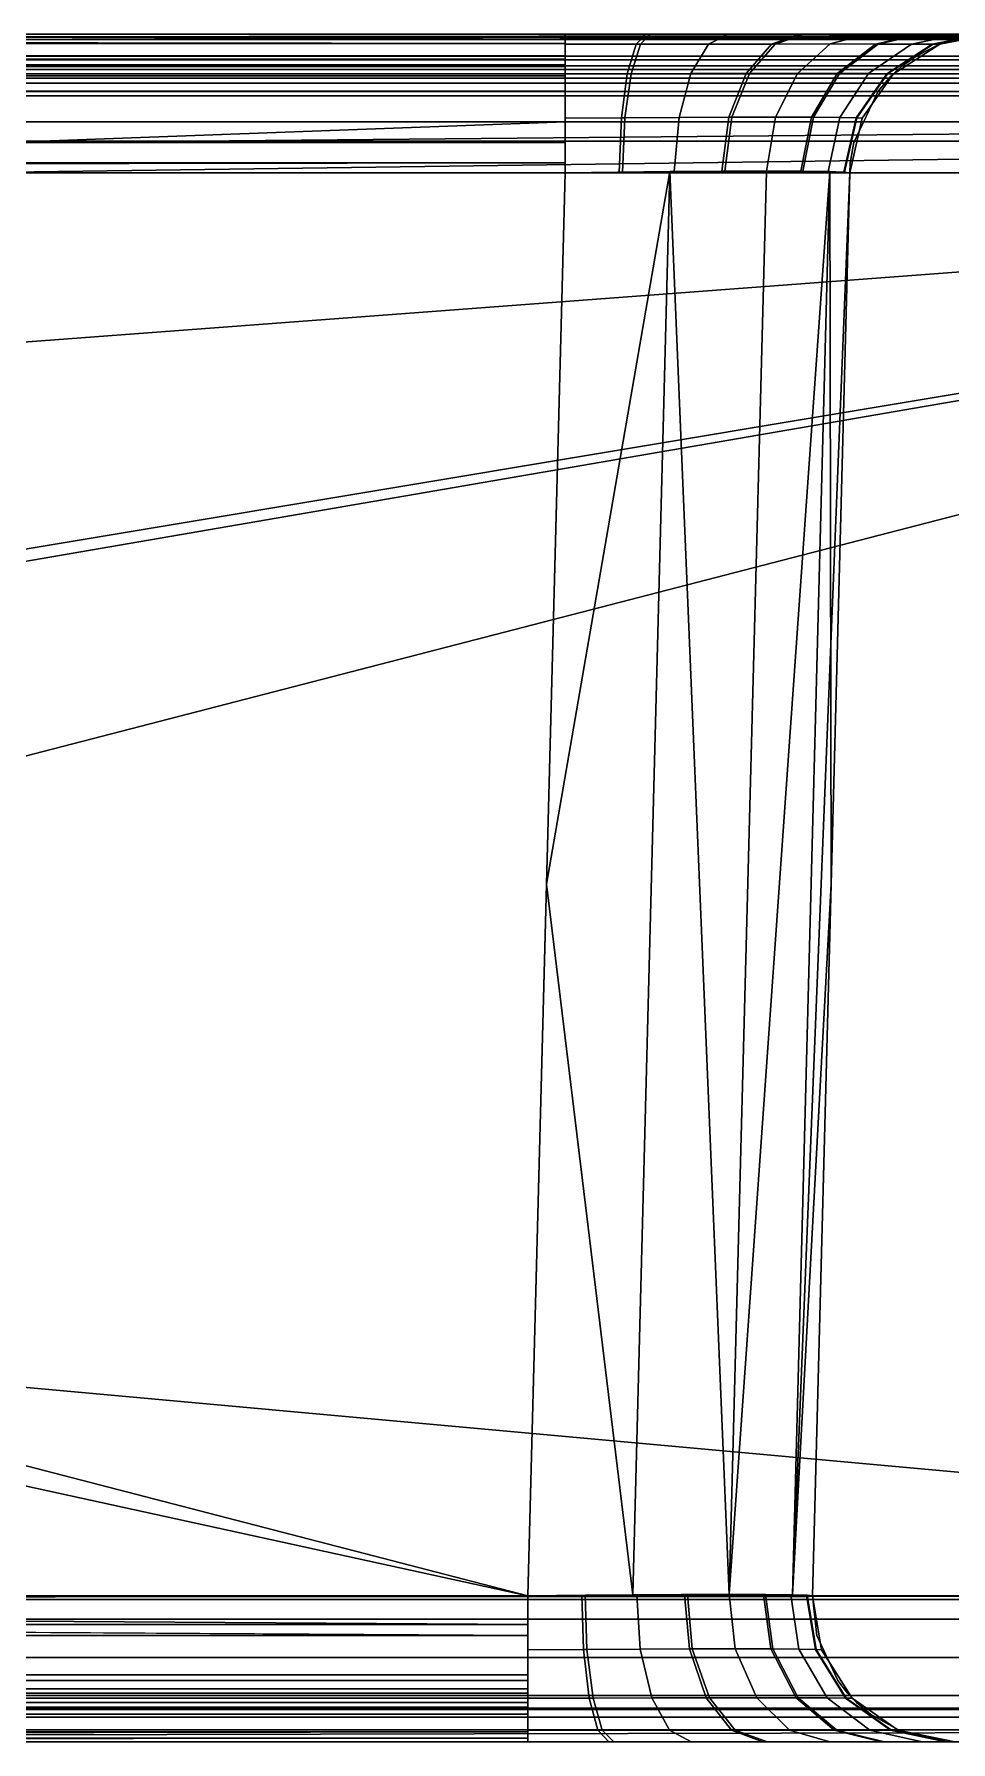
# Model space of a CAD drawing. Extents: x -30.2 to 30.1, y -17.9 to 0.1.
# Drawn here: x 21.11 to 24.33, y -17.87 to -11.87 of the extents above; entities that cross this region are included whole.
import ezdxf

# ---------------------------------------------------------------- set-up
doc = ezdxf.new("R2010")
doc.units = 0
doc.header["$MEASUREMENT"] = 0
doc.layers.add('Pux Jalapa', color=255, linetype='CONTINUOUS')

msp = doc.modelspace()

# ---------------------------------------------------------------- linework, layer by layer
at = {"layer": 'Pux Jalapa'}
for points in [[(22.9756, -11.9014, -58.7053), (-22.9996, -11.9014, -58.7053), (-0.012, -11.8681, -58.8847)], [(-0.012, -11.8681, -58.8847), (22.9756, -11.8681, -58.8847), (22.9756, -11.9014, -58.7053)], [(-0.012, -11.8864, -64.0446), (29.0011, -11.8864, -64.0446), (9.659, -11.8681, -63.9105)], [(29.0011, -11.8681, -63.9105), (9.659, -11.8681, -63.9105), (29.0011, -11.8864, -64.0446)], [(16.4619, -11.8864, -10.0446), (22.9756, -11.8864, -10.0446), (18.3558, -11.8681, -9.9105)], [(29.0011, -11.8776, -4.7875), (16.6897, -11.8776, -4.7875), (20.8424, -11.8681, -4.8847)], [(29.0011, -11.9458, -4.617), (16.6897, -11.9458, -4.617), (16.6897, -11.8776, -4.7875), (29.0011, -11.8776, -4.7875)], [(17.8673, -11.8681, -58.8847), (22.9756, -11.8681, -58.8847), (18.4509, -11.8681, -63.9105)], [(22.9756, -11.8681, -9.9105), (18.3558, -11.8681, -9.9105), (22.9756, -11.8864, -10.0446)], [(22.9756, -11.8681, -9.9105), (18.3558, -11.8681, -9.9105), (19.2107, -11.8681, -4.8847)], [(23.726, -11.8681, -63.9105), (18.4509, -11.8681, -63.9105), (22.9756, -11.8681, -58.8847)], [(19.2107, -11.8681, -4.8847), (24.1059, -11.8681, -4.8847), (22.9756, -11.8681, -9.9105)], [(20.8424, -11.8681, -4.8847), (29.0011, -11.8681, -4.8847), (29.0011, -11.8776, -4.7875)], [(23.2247, -11.9029, -10.1177), (22.9756, -11.9031, -10.0943), (22.9756, -11.8681, -9.9105), (23.2594, -11.8681, -9.9377)], [(22.9756, -11.9031, -58.7009), (23.2401, -11.9029, -58.6745), (23.277, -11.8681, -58.854), (22.9756, -11.8681, -58.8847)], [(29.5009, -11.8681, -63.4107), (29.0011, -11.8681, -63.9105), (22.9756, -11.8681, -58.8847)], [(29.0011, -11.8681, -63.9105), (23.726, -11.8681, -63.9105), (22.9756, -11.8681, -58.8847)], [(22.9756, -11.8681, -58.8847), (24.4751, -11.8681, -57.3852), (29.5009, -11.8681, -63.4107)], [(24.4751, -11.8681, -11.41), (22.9756, -11.8681, -9.9105), (24.1059, -11.8681, -4.8847)], [(23.4795, -11.9028, -10.1937), (23.2247, -11.9029, -10.1177), (23.2594, -11.8681, -9.9377), (23.5495, -11.8681, -10.0247)], [(23.2401, -11.9029, -58.6745), (23.4795, -11.9028, -58.6015), (23.5495, -11.8681, -58.7706), (23.277, -11.8681, -58.854)], [(23.7006, -11.9027, -10.3109), (23.4795, -11.9028, -10.1937), (23.5495, -11.8681, -10.0247), (23.8012, -11.8681, -10.1583)], [(23.4795, -11.9028, -58.6015), (23.7137, -11.9027, -58.4756), (23.8161, -11.8681, -58.627), (23.5495, -11.8681, -58.7706)], [(23.9068, -11.9026, -10.4788), (23.7006, -11.9027, -10.3109), (23.8012, -11.8681, -10.1583), (24.036, -11.8681, -10.3497)], [(23.7137, -11.9027, -58.4756), (23.9068, -11.9026, -58.3164), (24.036, -11.8681, -58.4456), (23.8161, -11.8681, -58.627)], [(24.066, -11.9027, -10.6719), (23.9068, -11.9026, -10.4788), (24.036, -11.8681, -10.3497), (24.2174, -11.8681, -10.5695)], [(23.9068, -11.9026, -58.3164), (24.0747, -11.9027, -58.1103), (24.2273, -11.8681, -58.2109), (24.036, -11.8681, -58.4456)], [(24.1919, -11.9028, -10.9061), (24.066, -11.9027, -10.6719), (24.2174, -11.8681, -10.5695), (24.361, -11.8681, -10.8361)], [(24.0747, -11.9027, -58.1103), (24.1919, -11.9028, -57.8891), (24.361, -11.8681, -57.9591), (24.2273, -11.8681, -58.2109)], [(24.1059, -11.8681, -4.8847), (29.0011, -11.8681, -4.8847), (29.5009, -11.8681, -5.3845)], [(24.1059, -11.8681, -4.8847), (29.5009, -11.8681, -5.3845), (24.4751, -11.8681, -11.41)], [(24.2649, -11.9029, -11.1455), (24.1919, -11.9028, -10.9061), (24.361, -11.8681, -10.8361), (24.4444, -11.8681, -11.1087)], [(24.1919, -11.9028, -57.8891), (24.2679, -11.9029, -57.6343), (24.4479, -11.8681, -57.669), (24.361, -11.8681, -57.9591)], [(24.2913, -11.9031, -11.41), (24.2649, -11.9029, -11.1455), (24.4444, -11.8681, -11.1087), (24.4751, -11.8681, -11.41)], [(24.2679, -11.9029, -57.6343), (24.2913, -11.9031, -57.3852), (24.4751, -11.8681, -57.3852), (24.4479, -11.8681, -57.669)], [(24.4751, -11.8681, -57.3852), (24.4751, -11.8681, -34.3976), (24.2957, -11.9014, -57.3852)], [(24.4751, -11.8681, -34.3976), (24.4751, -11.8681, -11.41), (24.2957, -11.9014, -11.41)], [(24.2957, -11.9014, -11.41), (24.2957, -11.9014, -57.3852), (24.4751, -11.8681, -34.3976)], [(-22.9996, -11.9014, -58.7053), (22.9756, -11.9014, -58.7053), (22.9756, -11.9437, -58.6203), (-22.9996, -11.9437, -58.6203)], [(-0.012, -11.9585, -64.1973), (29.0011, -11.9585, -64.1973), (29.0011, -11.8864, -64.0446), (-0.012, -11.8864, -64.0446)], [(16.4619, -11.9559, -10.1936), (22.9756, -11.9559, -10.1936), (22.9756, -11.8864, -10.0446), (16.4619, -11.8864, -10.0446)], [(23.1939, -12.0074, -10.2778), (22.9756, -12.0082, -10.2576), (22.9756, -11.9031, -10.0943), (23.2247, -11.9029, -10.1177)], [(22.9756, -12.0082, -58.5376), (23.2074, -12.0074, -58.5149), (23.2401, -11.9029, -58.6745), (22.9756, -11.9031, -58.7009)], [(23.4173, -12.0068, -10.344), (23.1939, -12.0074, -10.2778), (23.2247, -11.9029, -10.1177), (23.4795, -11.9028, -10.1937)], [(23.2074, -12.0074, -58.5149), (23.4173, -12.0068, -58.4512), (23.4795, -11.9028, -58.6015), (23.2401, -11.9029, -58.6745)], [(23.6111, -12.0065, -10.4466), (23.4173, -12.0068, -10.344), (23.4795, -11.9028, -10.1937), (23.7006, -11.9027, -10.3109)], [(23.4173, -12.0068, -58.4512), (23.6226, -12.0064, -58.341), (23.7137, -11.9027, -58.4756), (23.4795, -11.9028, -58.6015)], [(23.7919, -12.0063, -10.5937), (23.6111, -12.0065, -10.4466), (23.7006, -11.9027, -10.3109), (23.9068, -11.9026, -10.4788)], [(23.6226, -12.0064, -58.341), (23.7919, -12.0063, -58.2015), (23.9068, -11.9026, -58.3164), (23.7137, -11.9027, -58.4756)], [(23.9314, -12.0064, -10.763), (23.7919, -12.0063, -10.5937), (23.9068, -11.9026, -10.4788), (24.066, -11.9027, -10.6719)], [(23.7919, -12.0063, -58.2015), (23.9391, -12.0065, -58.0208), (24.0747, -11.9027, -58.1103), (23.9068, -11.9026, -58.3164)], [(24.0416, -12.0068, -10.9684), (23.9314, -12.0064, -10.763), (24.066, -11.9027, -10.6719), (24.1919, -11.9028, -10.9061)], [(23.9391, -12.0065, -58.0208), (24.0416, -12.0068, -57.8269), (24.1919, -11.9028, -57.8891), (24.0747, -11.9027, -58.1103)], [(24.1052, -12.0074, -11.1782), (24.0416, -12.0068, -10.9684), (24.1919, -11.9028, -10.9061), (24.2649, -11.9029, -11.1455)], [(24.0416, -12.0068, -57.8269), (24.1079, -12.0074, -57.6035), (24.2679, -11.9029, -57.6343), (24.1919, -11.9028, -57.8891)], [(24.128, -12.0082, -11.41), (24.1052, -12.0074, -11.1782), (24.2649, -11.9029, -11.1455), (24.2913, -11.9031, -11.41)], [(24.1079, -12.0074, -57.6035), (24.128, -12.0082, -57.3852), (24.2913, -11.9031, -57.3852), (24.2679, -11.9029, -57.6343)], [(24.2957, -11.9014, -57.3852), (24.2957, -11.9014, -11.41), (24.2106, -11.9437, -11.41), (24.2106, -11.9437, -57.3852)], [(-22.9996, -11.9437, -58.6203), (22.9756, -11.9437, -58.6203), (22.9756, -11.9753, -58.5753), (-22.9996, -11.9753, -58.5753)], [(-22.9996, -11.9753, -58.5753), (22.9756, -11.9753, -58.5753), (22.9756, -11.9821, -58.5669), (-22.9996, -11.9821, -58.5669)], [(-22.9996, -11.9821, -58.5669), (22.9756, -11.9821, -58.5669), (22.9756, -12.0151, -58.5306), (-22.9996, -12.0151, -58.5306)], [(-0.012, -11.9919, -64.24), (29.0011, -11.9919, -64.24), (29.0011, -11.9585, -64.1973), (-0.012, -11.9585, -64.1973)], [(-0.012, -12.0227, -64.2721), (29.0011, -12.0227, -64.2721), (29.0011, -11.9919, -64.24), (-0.012, -11.9919, -64.24)], [(16.4619, -11.9921, -10.2401), (22.9756, -11.9921, -10.2401), (22.9756, -11.9559, -10.1936), (16.4619, -11.9559, -10.1936)], [(16.4619, -12.0227, -10.2721), (22.9756, -12.0227, -10.2721), (22.9756, -11.9921, -10.2401), (16.4619, -11.9921, -10.2401)], [(29.0011, -11.9797, -4.5699), (16.6897, -11.9797, -4.5699), (16.6897, -11.9458, -4.617), (29.0011, -11.9458, -4.617)], [(29.0011, -12.0076, -4.5383), (16.6897, -12.0076, -4.5383), (16.6897, -11.9797, -4.5699), (29.0011, -11.9797, -4.5699)], [(24.1573, -11.9821, -57.3852), (24.1573, -11.9821, -11.41), (24.121, -12.0151, -11.41), (24.121, -12.0151, -57.3852)], [(24.1657, -11.9753, -57.3852), (24.1657, -11.9753, -11.41), (24.1573, -11.9821, -11.41), (24.1573, -11.9821, -57.3852)], [(24.2106, -11.9437, -57.3852), (24.2106, -11.9437, -11.41), (24.1657, -11.9753, -11.41), (24.1657, -11.9753, -57.3852)], [(-22.9996, -12.0151, -58.5306), (22.9756, -12.0151, -58.5306), (22.9756, -12.0685, -58.4844), (-22.9996, -12.0685, -58.4844)], [(-0.012, -12.0701, -64.3121), (29.0011, -12.0701, -64.3121), (29.0011, -12.0227, -64.2721), (-0.012, -12.0227, -64.2721)], [(16.4619, -12.0701, -10.3121), (22.9756, -12.0701, -10.3121), (22.9756, -12.0227, -10.2721), (16.4619, -12.0227, -10.2721)], [(29.0011, -12.0402, -4.5072), (16.6897, -12.0402, -4.5072), (16.6897, -12.0076, -4.5383), (29.0011, -12.0076, -4.5383)], [(29.0011, -12.0846, -4.4728), (16.6897, -12.0846, -4.4728), (16.6897, -12.0402, -4.5072), (29.0011, -12.0402, -4.5072)], [(23.1733, -12.1617, -10.3849), (22.9756, -12.1633, -10.3667), (22.9756, -12.0082, -10.2576), (23.1939, -12.0074, -10.2778)], [(22.9756, -12.1633, -58.4286), (23.1855, -12.1616, -58.408), (23.2074, -12.0074, -58.5149), (22.9756, -12.0082, -58.5376)], [(23.3755, -12.1605, -10.4449), (23.1733, -12.1617, -10.3849), (23.1939, -12.0074, -10.2778), (23.4173, -12.0068, -10.344)], [(23.1855, -12.1616, -58.408), (23.3755, -12.1605, -58.3503), (23.4173, -12.0068, -58.4512), (23.2074, -12.0074, -58.5149)], [(23.3755, -12.1605, -58.3503), (23.5614, -12.1597, -58.2506), (23.6226, -12.0064, -58.341), (23.4173, -12.0068, -58.4512)], [(23.551, -12.1598, -10.5378), (23.3755, -12.1605, -10.4449), (23.4173, -12.0068, -10.344), (23.6111, -12.0065, -10.4466)], [(23.7146, -12.1595, -10.671), (23.551, -12.1598, -10.5378), (23.6111, -12.0065, -10.4466), (23.7919, -12.0063, -10.5937)], [(23.5614, -12.1597, -58.2506), (23.7146, -12.1595, -58.1243), (23.7919, -12.0063, -58.2015), (23.6226, -12.0064, -58.341)], [(23.841, -12.1597, -10.8242), (23.7146, -12.1595, -10.671), (23.7919, -12.0063, -10.5937), (23.9314, -12.0064, -10.763)], [(23.7146, -12.1595, -58.1243), (23.8479, -12.1598, -57.9606), (23.9391, -12.0065, -58.0208), (23.7919, -12.0063, -58.2015)], [(23.9407, -12.1605, -11.0102), (23.841, -12.1597, -10.8242), (23.9314, -12.0064, -10.763), (24.0416, -12.0068, -10.9684)], [(23.8479, -12.1598, -57.9606), (23.9407, -12.1605, -57.7851), (24.0416, -12.0068, -57.8269), (23.9391, -12.0065, -58.0208)], [(23.9983, -12.1616, -11.2001), (23.9407, -12.1605, -11.0102), (24.0416, -12.0068, -10.9684), (24.1052, -12.0074, -11.1782)], [(23.9407, -12.1605, -57.7851), (24.0007, -12.1617, -57.5829), (24.1079, -12.0074, -57.6035), (24.0416, -12.0068, -57.8269)], [(24.019, -12.1633, -11.41), (23.9983, -12.1616, -11.2001), (24.1052, -12.0074, -11.1782), (24.128, -12.0082, -11.41)], [(24.0007, -12.1617, -57.5829), (24.019, -12.1633, -57.3852), (24.128, -12.0082, -57.3852), (24.1079, -12.0074, -57.6035)], [(24.121, -12.0151, -57.3852), (24.121, -12.0151, -11.41), (24.0748, -12.0685, -11.41), (24.0748, -12.0685, -57.3852)], [(-22.9996, -12.0685, -58.4844), (22.9756, -12.0685, -58.4844), (22.9756, -12.2488, -58.3992), (-22.9996, -12.2488, -58.3992)], [(-0.012, -12.1762, -64.3723), (29.0011, -12.1762, -64.3723), (29.0011, -12.0701, -64.3121), (-0.012, -12.0701, -64.3121)], [(16.4619, -12.1762, -10.3723), (22.9756, -12.1762, -10.3723), (22.9756, -12.0701, -10.3121), (16.4619, -12.0701, -10.3121)], [(29.0011, -12.2441, -4.4003), (16.6897, -12.2441, -4.4003), (16.6897, -12.0846, -4.4728), (29.0011, -12.0846, -4.4728)], [(24.0748, -12.0685, -57.3852), (24.0748, -12.0685, -11.41), (23.9895, -12.2488, -11.41), (23.9895, -12.2488, -57.3852)], [(29.0011, -12.1762, -64.3723), (-0.012, -12.1762, -64.3723), (9.659, -12.355, -64.4104)], [(9.659, -12.355, -64.4104), (29.0011, -12.355, -64.4104), (29.0011, -12.1762, -64.3723)], [(22.9756, -12.1762, -10.3723), (16.4619, -12.1762, -10.3723), (18.1194, -12.355, -10.4104)], [(18.1194, -12.355, -10.4104), (22.9756, -12.355, -10.4104), (22.9756, -12.1762, -10.3723)], [(22.9756, -12.355, -58.3849), (23.1766, -12.3526, -58.3645), (23.1855, -12.1616, -58.408), (22.9756, -12.1633, -58.4286)], [(23.1649, -12.3528, -10.4284), (22.9756, -12.355, -10.4104), (22.9756, -12.1633, -10.3667), (23.1733, -12.1617, -10.3849)], [(23.3583, -12.351, -10.4864), (23.1649, -12.3528, -10.4284), (23.1733, -12.1617, -10.3849), (23.3755, -12.1605, -10.4449)], [(23.1766, -12.3526, -58.3645), (23.3583, -12.351, -58.3089), (23.3755, -12.1605, -58.3503), (23.1855, -12.1616, -58.408)], [(23.3583, -12.351, -58.3089), (23.5361, -12.3499, -58.2132), (23.5614, -12.1597, -58.2506), (23.3755, -12.1605, -58.3503)], [(23.5262, -12.35, -10.5754), (23.3583, -12.351, -10.4864), (23.3755, -12.1605, -10.4449), (23.551, -12.1598, -10.5378)], [(23.6827, -12.3496, -10.703), (23.5262, -12.35, -10.5754), (23.551, -12.1598, -10.5378), (23.7146, -12.1595, -10.671)], [(23.5361, -12.3499, -58.2132), (23.6827, -12.3496, -58.0923), (23.7146, -12.1595, -58.1243), (23.5614, -12.1597, -58.2506)], [(23.8036, -12.3499, -10.8496), (23.6827, -12.3496, -10.703), (23.7146, -12.1595, -10.671), (23.841, -12.1597, -10.8242)], [(23.6827, -12.3496, -58.0923), (23.8102, -12.35, -57.9358), (23.8479, -12.1598, -57.9606), (23.7146, -12.1595, -58.1243)], [(23.8993, -12.351, -11.0273), (23.8036, -12.3499, -10.8496), (23.841, -12.1597, -10.8242), (23.9407, -12.1605, -11.0102)], [(23.8102, -12.35, -57.9358), (23.8993, -12.351, -57.7679), (23.9407, -12.1605, -57.7851), (23.8479, -12.1598, -57.9606)], [(23.9549, -12.3526, -11.2091), (23.8993, -12.351, -11.0273), (23.9407, -12.1605, -11.0102), (23.9983, -12.1616, -11.2001)], [(23.8993, -12.351, -57.7679), (23.9572, -12.3528, -57.5745), (24.0007, -12.1617, -57.5829), (23.9407, -12.1605, -57.7851)], [(23.9753, -12.355, -11.41), (23.9549, -12.3526, -11.2091), (23.9983, -12.1616, -11.2001), (24.019, -12.1633, -11.41)], [(23.9572, -12.3528, -57.5745), (23.9753, -12.355, -57.3852), (24.019, -12.1633, -57.3852), (24.0007, -12.1617, -57.5829)], [(-22.9996, -12.2488, -58.3992), (22.9756, -12.2488, -58.3992), (22.9756, -12.3199, -58.387), (-22.9996, -12.3199, -58.387)], [(16.6897, -12.2441, -4.4003), (29.0011, -12.2441, -4.4003), (20.8509, -12.355, -4.3849)], [(29.0011, -12.355, -4.3849), (20.8509, -12.355, -4.3849), (29.0011, -12.2441, -4.4003)], [(23.9895, -12.2488, -57.3852), (23.9895, -12.2488, -11.41), (23.9774, -12.3199, -11.41), (23.9774, -12.3199, -57.3852)], [(-22.9996, -12.3199, -58.387), (22.9756, -12.3199, -58.387), (-0.012, -12.355, -58.3849)], [(22.9756, -12.355, -58.3849), (-0.012, -12.355, -58.3849), (22.9756, -12.3199, -58.387)], [(22.8447, -17.355, -58.2539), (22.9756, -12.355, -58.3849), (-0.012, -12.355, -58.3849)], [(-0.012, -17.355, -58.2539), (22.8447, -17.355, -58.2539), (-0.012, -12.355, -58.3849)], [(22.8447, -17.355, -10.5413), (-0.012, -17.355, -10.5413), (3.5509, -12.355, -10.4104)], [(29.0011, -12.355, -64.4104), (29.132, -17.355, -64.5413), (-0.012, -17.355, -64.5413)], [(-0.012, -12.355, -64.4104), (29.0011, -12.355, -64.4104), (-0.012, -17.355, -64.5413)], [(3.5509, -12.355, -10.4104), (22.9756, -12.355, -10.4104), (22.8447, -17.355, -10.5413)], [(29.0011, -12.355, -4.3849), (20.8509, -12.355, -4.3849), (14.7349, -13.4261, -4.3568)], [(29.132, -17.355, -4.2539), (29.0011, -12.355, -4.3849), (14.7349, -16.0454, -4.2882)], [(14.7349, -14.7358, -4.3225), (14.7349, -16.0454, -4.2882), (29.0011, -12.355, -4.3849)], [(14.7349, -13.4261, -4.3568), (14.7349, -14.7358, -4.3225), (29.0011, -12.355, -4.3849)], [(22.9101, -14.855, -10.4758), (22.9756, -12.355, -10.4104), (23.3437, -12.3511, -10.4805)], [(23.2128, -17.3511, -10.6114), (22.9101, -14.855, -10.4758), (23.3437, -12.3511, -10.4805)], [(23.3437, -12.3511, -58.3148), (22.9756, -12.355, -58.3849), (22.9101, -14.855, -58.3194)], [(23.3437, -12.3511, -58.3148), (22.9101, -14.855, -58.3194), (23.2128, -17.3511, -58.1839)], [(23.5517, -17.3496, -10.8339), (23.2128, -17.3511, -10.6114), (23.3437, -12.3511, -10.4805)], [(23.2128, -17.3511, -58.1839), (23.5517, -17.3496, -57.9613), (23.3437, -12.3511, -58.3148)], [(23.3437, -12.3511, -10.4805), (23.6827, -12.3496, -10.703), (23.5517, -17.3496, -10.8339)], [(23.6827, -12.3496, -58.0923), (23.3437, -12.3511, -58.3148), (23.5517, -17.3496, -57.9613)], [(23.6827, -12.3496, -10.703), (23.9052, -12.3511, -11.0419), (23.5517, -17.3496, -10.8339)], [(23.9052, -12.3511, -57.7534), (23.6827, -12.3496, -58.0923), (23.5517, -17.3496, -57.9613)], [(23.7743, -17.3511, -11.1728), (23.5517, -17.3496, -10.8339), (23.9052, -12.3511, -11.0419)], [(23.5517, -17.3496, -57.9613), (23.7743, -17.3511, -57.6224), (23.9052, -12.3511, -57.7534)], [(23.9052, -12.3511, -11.0419), (23.9753, -12.355, -11.41), (23.7743, -17.3511, -11.1728)], [(23.7743, -17.3511, -57.6224), (23.9098, -14.855, -57.3198), (23.9052, -12.3511, -57.7534)], [(23.8443, -17.355, -11.541), (23.7743, -17.3511, -11.1728), (23.9753, -12.355, -11.41)], [(23.8443, -17.355, -11.541), (23.9753, -12.355, -11.41), (23.9753, -12.355, -34.3976)], [(23.9753, -12.355, -34.3976), (23.9753, -12.355, -57.3852), (23.8443, -17.355, -57.2543)], [(23.8443, -17.355, -57.2543), (23.8443, -17.355, -34.3976), (23.9753, -12.355, -34.3976)], [(23.8443, -17.355, -34.3976), (23.8443, -17.355, -11.541), (23.9753, -12.355, -34.3976)], [(23.9098, -14.855, -57.3198), (23.9753, -12.355, -57.3852), (23.9052, -12.3511, -57.7534)], [(23.9753, -12.355, -11.41), (23.9753, -12.355, -34.3976), (23.9774, -12.3199, -11.41)], [(23.9753, -12.355, -34.3976), (23.9753, -12.355, -57.3852), (23.9774, -12.3199, -57.3852)], [(23.9774, -12.3199, -57.3852), (23.9774, -12.3199, -11.41), (23.9753, -12.355, -34.3976)], [(22.8447, -17.355, -10.5413), (22.9101, -14.855, -10.4758), (23.2128, -17.3511, -10.6114)], [(22.9101, -14.855, -58.3194), (22.8447, -17.355, -58.2539), (23.2128, -17.3511, -58.1839)], [(23.8443, -17.355, -57.2543), (23.9098, -14.855, -57.3198), (23.7743, -17.3511, -57.6224)], [(19.4174, -17.355, -4.2539), (29.132, -17.355, -4.2539), (14.7349, -16.0454, -4.2882)], [(22.8447, -17.4939, -58.2699), (-22.8687, -17.4939, -58.2699), (-0.012, -17.355, -58.2539)], [(-0.012, -17.355, -58.2539), (22.8447, -17.355, -58.2539), (22.8447, -17.4939, -58.2699)], [(29.132, -17.3681, -64.5415), (29.132, -17.355, -64.5413), (-0.012, -17.3681, -64.5415)], [(29.132, -17.355, -64.5413), (-0.012, -17.355, -64.5413), (-0.012, -17.3681, -64.5415)], [(-0.012, -17.355, -4.2539), (29.132, -17.355, -4.2539), (-0.012, -17.3681, -4.2538)], [(29.132, -17.355, -4.2539), (29.132, -17.3681, -4.2538), (-0.012, -17.3681, -4.2538)], [(-0.012, -17.3681, -4.2538), (29.132, -17.3681, -4.2538), (29.132, -17.4374, -4.2586), (-0.012, -17.4374, -4.2586)], [(29.132, -17.3681, -64.5415), (-0.012, -17.3681, -64.5415), (-0.012, -17.4374, -64.5367), (29.132, -17.4374, -64.5367)], [(0.1288, -17.4557, -10.5337), (22.8447, -17.4557, -10.5337), (7.6069, -17.355, -10.5413)], [(22.8447, -17.355, -10.5413), (7.6069, -17.355, -10.5413), (22.8447, -17.4557, -10.5337)], [(22.8447, -17.5451, -58.2862), (23.052, -17.5434, -58.2644), (23.0456, -17.3526, -58.2336), (22.8447, -17.355, -58.2539)], [(23.0399, -17.5435, -10.5284), (22.8447, -17.5451, -10.5091), (22.8447, -17.355, -10.5413), (23.0339, -17.3528, -10.5594)], [(23.2392, -17.5422, -10.5886), (23.0399, -17.5435, -10.5284), (23.0339, -17.3528, -10.5594), (23.2274, -17.351, -10.6173)], [(23.052, -17.5434, -58.2644), (23.2392, -17.5422, -58.2066), (23.2274, -17.351, -58.178), (23.0456, -17.3526, -58.2336)], [(23.2392, -17.5422, -58.2066), (23.4223, -17.5414, -58.1077), (23.4052, -17.3499, -58.0823), (23.2274, -17.351, -58.178)], [(23.4121, -17.5414, -10.6808), (23.2392, -17.5422, -10.5886), (23.2274, -17.351, -10.6173), (23.3952, -17.35, -10.7064)], [(23.5733, -17.5412, -10.8123), (23.4121, -17.5414, -10.6808), (23.3952, -17.35, -10.7064), (23.5517, -17.3496, -10.8339)], [(23.4223, -17.5414, -58.1077), (23.5733, -17.5412, -57.9829), (23.5517, -17.3496, -57.9613), (23.4052, -17.3499, -58.0823)], [(23.698, -17.5414, -10.9633), (23.5733, -17.5412, -10.8123), (23.5517, -17.3496, -10.8339), (23.6726, -17.3499, -10.9805)], [(23.5733, -17.5412, -57.9829), (23.7049, -17.5414, -57.8217), (23.6793, -17.35, -57.8048), (23.5517, -17.3496, -57.9613)], [(23.797, -17.5422, -11.1464), (23.698, -17.5414, -10.9633), (23.6726, -17.3499, -10.9805), (23.7684, -17.351, -11.1583)], [(23.7049, -17.5414, -57.8217), (23.797, -17.5422, -57.6489), (23.7684, -17.351, -57.637), (23.6793, -17.35, -57.8048)], [(23.8548, -17.5434, -11.3337), (23.797, -17.5422, -11.1464), (23.7684, -17.351, -11.1583), (23.8239, -17.3526, -11.34)], [(23.797, -17.5422, -57.6489), (23.8572, -17.5435, -57.4495), (23.8263, -17.3528, -57.4436), (23.7684, -17.351, -57.637)], [(23.8765, -17.5451, -11.541), (23.8548, -17.5434, -11.3337), (23.8239, -17.3526, -11.34), (23.8443, -17.355, -11.541)], [(23.8572, -17.5435, -57.4495), (23.8765, -17.5451, -57.2543), (23.8443, -17.355, -57.2543), (23.8263, -17.3528, -57.4436)], [(23.8443, -17.355, -57.2543), (23.8443, -17.355, -34.3976), (23.8603, -17.4939, -57.2543)], [(23.8443, -17.355, -34.3976), (23.8443, -17.355, -11.541), (23.8603, -17.4939, -11.541)], [(23.8603, -17.4939, -11.541), (23.8603, -17.4939, -57.2543), (23.8443, -17.355, -34.3976)], [(-0.012, -17.4374, -4.2586), (29.132, -17.4374, -4.2586), (29.132, -17.5723, -4.2974), (-0.012, -17.5723, -4.2974)], [(29.132, -17.4374, -64.5367), (-0.012, -17.4374, -64.5367), (-0.012, -17.5723, -64.4979), (29.132, -17.5723, -64.4979)], [(0.1288, -17.6323, -10.4659), (22.8447, -17.6323, -10.4659), (22.8447, -17.4557, -10.5337), (0.1288, -17.4557, -10.5337)], [(22.8447, -17.6527, -58.3427), (-22.8687, -17.6527, -58.3427), (-22.8687, -17.4939, -58.2699), (22.8447, -17.4939, -58.2699)], [(23.9331, -17.6527, -11.541), (23.9331, -17.6527, -57.2543), (23.8603, -17.4939, -57.2543), (23.8603, -17.4939, -11.541)], [(-0.012, -17.5723, -4.2974), (29.132, -17.5723, -4.2974), (29.132, -17.7056, -4.3849), (-0.012, -17.7056, -4.3849)], [(29.132, -17.5723, -64.4979), (-0.012, -17.5723, -64.4979), (-0.012, -17.7056, -64.4103), (29.132, -17.7056, -64.4103)], [(22.8447, -17.7151, -58.3938), (23.0736, -17.7143, -58.3697), (23.052, -17.5434, -58.2644), (22.8447, -17.5451, -58.2862)], [(23.0602, -17.7143, -10.4229), (22.8447, -17.7151, -10.4014), (22.8447, -17.5451, -10.5091), (23.0399, -17.5435, -10.5284)], [(23.2803, -17.7137, -10.4895), (23.0602, -17.7143, -10.4229), (23.0399, -17.5435, -10.5284), (23.2392, -17.5422, -10.5886)], [(23.0736, -17.7143, -58.3697), (23.2803, -17.7137, -58.3058), (23.2392, -17.5422, -58.2066), (23.052, -17.5434, -58.2644)], [(23.4712, -17.7133, -10.5912), (23.2803, -17.7137, -10.4895), (23.2392, -17.5422, -10.5886), (23.4121, -17.5414, -10.6808)], [(23.2803, -17.7137, -58.3058), (23.4825, -17.7133, -58.1965), (23.4223, -17.5414, -58.1077), (23.2392, -17.5422, -58.2066)], [(23.6492, -17.7131, -10.7365), (23.4712, -17.7133, -10.5912), (23.4121, -17.5414, -10.6808), (23.5733, -17.5412, -10.8123)], [(23.4825, -17.7133, -58.1965), (23.6492, -17.7131, -58.0588), (23.5733, -17.5412, -57.9829), (23.4223, -17.5414, -58.1077)], [(23.7869, -17.7133, -10.9032), (23.6492, -17.7131, -10.7365), (23.5733, -17.5412, -10.8123), (23.698, -17.5414, -10.9633)], [(23.6492, -17.7131, -58.0588), (23.7944, -17.7133, -57.8808), (23.7049, -17.5414, -57.8217), (23.5733, -17.5412, -57.9829)], [(23.8962, -17.7137, -11.1053), (23.7869, -17.7133, -10.9032), (23.698, -17.5414, -10.9633), (23.797, -17.5422, -11.1464)], [(23.7944, -17.7133, -57.8808), (23.8962, -17.7137, -57.6899), (23.797, -17.5422, -57.6489), (23.7049, -17.5414, -57.8217)], [(23.9601, -17.7143, -11.3121), (23.8962, -17.7137, -11.1053), (23.797, -17.5422, -11.1464), (23.8548, -17.5434, -11.3337)], [(23.8962, -17.7137, -57.6899), (23.9628, -17.7143, -57.4699), (23.8572, -17.5435, -57.4495), (23.797, -17.5422, -57.6489)], [(23.9842, -17.7151, -11.541), (23.9601, -17.7143, -11.3121), (23.8548, -17.5434, -11.3337), (23.8765, -17.5451, -11.541)], [(23.9628, -17.7143, -57.4699), (23.9842, -17.7151, -57.2543), (23.8765, -17.5451, -57.2543), (23.8572, -17.5435, -57.4495)], [(0.1288, -17.6815, -10.431), (22.8447, -17.6815, -10.431), (22.8447, -17.6323, -10.4659), (0.1288, -17.6323, -10.4659)], [(22.8447, -17.6969, -58.3771), (-22.8687, -17.6969, -58.3771), (-22.8687, -17.6527, -58.3427), (22.8447, -17.6527, -58.3427)], [(22.8447, -17.73, -58.4088), (-22.8687, -17.73, -58.4088), (-22.8687, -17.6969, -58.3771), (22.8447, -17.6969, -58.3771)], [(0.1288, -17.7144, -10.4021), (22.8447, -17.7144, -10.4021), (22.8447, -17.6815, -10.431), (0.1288, -17.6815, -10.431)], [(23.9674, -17.6969, -11.541), (23.9674, -17.6969, -57.2543), (23.9331, -17.6527, -57.2543), (23.9331, -17.6527, -11.541)], [(23.9992, -17.73, -11.541), (23.9992, -17.73, -57.2543), (23.9674, -17.6969, -57.2543), (23.9674, -17.6969, -11.541)], [(22.8447, -17.7712, -58.458), (-22.8687, -17.7712, -58.458), (-22.8687, -17.73, -58.4088), (22.8447, -17.73, -58.4088)], [(-0.012, -17.7056, -4.3849), (29.132, -17.7056, -4.3849), (29.132, -17.7493, -4.4303), (-0.012, -17.7493, -4.4303)], [(29.132, -17.7056, -64.4103), (-0.012, -17.7056, -64.4103), (-0.012, -17.7493, -64.365), (29.132, -17.7493, -64.365)], [(-0.012, -17.7493, -4.4303), (29.132, -17.7493, -4.4303), (29.132, -17.7546, -4.4366), (-0.012, -17.7546, -4.4366)], [(29.132, -17.7493, -64.365), (-0.012, -17.7493, -64.365), (-0.012, -17.7546, -64.3587), (29.132, -17.7546, -64.3587)], [(-0.012, -17.7546, -4.4366), (29.132, -17.7546, -4.4366), (29.132, -17.7815, -4.4726), (-0.012, -17.7815, -4.4726)], [(29.132, -17.7546, -64.3587), (-0.012, -17.7546, -64.3587), (-0.012, -17.7815, -64.3227), (29.132, -17.7815, -64.3227)], [(0.1288, -17.7465, -10.3683), (22.8447, -17.7465, -10.3683), (22.8447, -17.7144, -10.4021), (0.1288, -17.7144, -10.4021)], [(0.1288, -17.7818, -10.3222), (22.8447, -17.7818, -10.3222), (22.8447, -17.7465, -10.3683), (0.1288, -17.7465, -10.3683)], [(23.0908, -17.8268, -10.264), (22.8447, -17.827, -10.24), (22.8447, -17.7151, -10.4014), (23.0602, -17.7143, -10.4229)], [(22.8447, -17.827, -58.5553), (23.1061, -17.8268, -58.5282), (23.0736, -17.7143, -58.3697), (22.8447, -17.7151, -58.3938)], [(23.3423, -17.8266, -10.3398), (23.0908, -17.8268, -10.264), (23.0602, -17.7143, -10.4229), (23.2803, -17.7137, -10.4895)], [(23.1061, -17.8268, -58.5282), (23.3423, -17.8266, -58.4555), (23.2803, -17.7137, -58.3058), (23.0736, -17.7143, -58.3697)], [(23.5604, -17.8265, -10.4559), (23.3423, -17.8266, -10.3398), (23.2803, -17.7137, -10.4895), (23.4712, -17.7133, -10.5912)], [(23.3423, -17.8266, -58.4555), (23.5733, -17.8265, -58.3308), (23.4825, -17.7133, -58.1965), (23.2803, -17.7137, -58.3058)], [(23.7639, -17.8265, -10.6218), (23.5604, -17.8265, -10.4559), (23.4712, -17.7133, -10.5912), (23.6492, -17.7131, -10.7365)], [(23.5733, -17.8265, -58.3308), (23.7639, -17.8265, -58.1735), (23.6492, -17.7131, -58.0588), (23.4825, -17.7133, -58.1965)], [(23.9211, -17.8265, -10.8123), (23.7639, -17.8265, -10.6218), (23.6492, -17.7131, -10.7365), (23.7869, -17.7133, -10.9032)], [(23.7639, -17.8265, -58.1735), (23.9298, -17.8265, -57.9701), (23.7944, -17.7133, -57.8808), (23.6492, -17.7131, -58.0588)], [(24.0459, -17.8266, -11.0433), (23.9211, -17.8265, -10.8123), (23.7869, -17.7133, -10.9032), (23.8962, -17.7137, -11.1053)], [(23.9298, -17.8265, -57.9701), (24.0459, -17.8266, -57.7519), (23.8962, -17.7137, -57.6899), (23.7944, -17.7133, -57.8808)], [(24.1186, -17.8268, -11.2796), (24.0459, -17.8266, -11.0433), (23.8962, -17.7137, -11.1053), (23.9601, -17.7143, -11.3121)], [(24.0459, -17.8266, -57.7519), (24.1216, -17.8268, -57.5005), (23.9628, -17.7143, -57.4699), (23.8962, -17.7137, -57.6899)], [(24.1457, -17.827, -11.541), (24.1186, -17.8268, -11.2796), (23.9601, -17.7143, -11.3121), (23.9842, -17.7151, -11.541)], [(24.1216, -17.8268, -57.5005), (24.1457, -17.827, -57.2543), (23.9842, -17.7151, -57.2543), (23.9628, -17.7143, -57.4699)], [(24.0484, -17.7712, -11.541), (24.0484, -17.7712, -57.2543), (23.9992, -17.73, -57.2543), (23.9992, -17.73, -11.541)], [(22.8447, -17.8324, -58.5682), (-22.8687, -17.8324, -58.5682), (-22.8687, -17.7712, -58.458), (22.8447, -17.7712, -58.458)], [(-0.012, -17.7815, -4.4726), (29.132, -17.7815, -4.4726), (29.132, -17.8253, -4.5514), (-0.012, -17.8253, -4.5514)], [(29.132, -17.7815, -64.3227), (-0.012, -17.7815, -64.3227), (-0.012, -17.8253, -64.2438), (29.132, -17.8253, -64.2438)], [(0.1288, -17.8548, -10.1559), (22.8447, -17.8548, -10.1559), (22.8447, -17.7818, -10.3222), (0.1288, -17.7818, -10.3222)], [(24.1586, -17.8324, -11.541), (24.1586, -17.8324, -57.2543), (24.0484, -17.7712, -57.2543), (24.0484, -17.7712, -11.541)], [(-22.8687, -17.8324, -58.5682), (22.8447, -17.8324, -58.5682), (-0.012, -17.8681, -58.7538)], [(-0.012, -17.8253, -4.5514), (29.132, -17.8253, -4.5514), (9.7027, -17.8681, -4.7538)], [(29.132, -17.8253, -64.2438), (-0.012, -17.8253, -64.2438), (9.7027, -17.8681, -64.0415)], [(22.8447, -17.8681, -58.7538), (-0.012, -17.8681, -58.7538), (22.8447, -17.8324, -58.5682)], [(22.8447, -17.8548, -10.1559), (0.1288, -17.8548, -10.1559), (7.6069, -17.8681, -10.0415)], [(7.6069, -17.8681, -10.0415), (22.8447, -17.8681, -10.0415), (22.8447, -17.8548, -10.1559)], [(29.132, -17.8681, -4.7538), (9.7027, -17.8681, -4.7538), (29.132, -17.8253, -4.5514)], [(9.7027, -17.8681, -64.0415), (29.132, -17.8681, -64.0415), (29.132, -17.8253, -64.2438)], [(17.7654, -17.8681, -58.7538), (22.8447, -17.8681, -58.7538), (18.5342, -17.8681, -64.0415)], [(22.8447, -17.8681, -10.0415), (17.7654, -17.8681, -10.0415), (18.5342, -17.8681, -4.7538)], [(18.5342, -17.8681, -4.7538), (23.8331, -17.8681, -4.7538), (22.8447, -17.8681, -10.0415)], [(23.8331, -17.8681, -64.0415), (18.5342, -17.8681, -64.0415), (22.8447, -17.8681, -58.7538)], [(23.1285, -17.8681, -10.0687), (22.8447, -17.8681, -10.0415), (22.8447, -17.827, -10.24), (23.0908, -17.8268, -10.264)], [(22.8447, -17.8681, -58.7538), (23.146, -17.8681, -58.7231), (23.1061, -17.8268, -58.5282), (22.8447, -17.827, -58.5553)], [(22.8447, -17.8681, -58.7538), (24.3442, -17.8681, -57.2543), (23.8331, -17.8681, -64.0415)], [(24.3442, -17.8681, -11.541), (22.8447, -17.8681, -10.0415), (29.6319, -17.8681, -10.5525)], [(22.8447, -17.8681, -10.0415), (23.8331, -17.8681, -4.7538), (29.6319, -17.8681, -10.5525)], [(23.4186, -17.8681, -10.1556), (23.1285, -17.8681, -10.0687), (23.0908, -17.8268, -10.264), (23.3423, -17.8266, -10.3398)], [(23.146, -17.8681, -58.7231), (23.4186, -17.8681, -58.6397), (23.3423, -17.8266, -58.4555), (23.1061, -17.8268, -58.5282)], [(23.6703, -17.8681, -10.2893), (23.4186, -17.8681, -10.1556), (23.3423, -17.8266, -10.3398), (23.5604, -17.8265, -10.4559)], [(23.4186, -17.8681, -58.6397), (23.6852, -17.8681, -58.496), (23.5733, -17.8265, -58.3308), (23.3423, -17.8266, -58.4555)], [(23.905, -17.8681, -10.4806), (23.6703, -17.8681, -10.2893), (23.5604, -17.8265, -10.4559), (23.7639, -17.8265, -10.6218)], [(23.6852, -17.8681, -58.496), (23.905, -17.8681, -58.3147), (23.7639, -17.8265, -58.1735), (23.5733, -17.8265, -58.3308)], [(24.0864, -17.8681, -10.7004), (23.905, -17.8681, -10.4806), (23.7639, -17.8265, -10.6218), (23.9211, -17.8265, -10.8123)], [(23.905, -17.8681, -58.3147), (24.0964, -17.8681, -58.0799), (23.9298, -17.8265, -57.9701), (23.7639, -17.8265, -58.1735)], [(23.8331, -17.8681, -4.7538), (29.132, -17.8681, -4.7538), (29.6319, -17.8681, -5.2536)], [(29.6319, -17.8681, -5.2536), (29.6319, -17.8681, -10.5525), (23.8331, -17.8681, -4.7538)], [(29.6319, -17.8681, -58.2427), (29.6319, -17.8681, -63.5417), (23.8331, -17.8681, -64.0415)], [(29.6319, -17.8681, -63.5417), (29.132, -17.8681, -64.0415), (23.8331, -17.8681, -64.0415)], [(24.3442, -17.8681, -57.2543), (29.6319, -17.8681, -58.2427), (23.8331, -17.8681, -64.0415)], [(24.23, -17.8681, -10.9671), (24.0864, -17.8681, -10.7004), (23.9211, -17.8265, -10.8123), (24.0459, -17.8266, -11.0433)], [(24.0964, -17.8681, -58.0799), (24.23, -17.8681, -57.8282), (24.0459, -17.8266, -57.7519), (23.9298, -17.8265, -57.9701)], [(24.3135, -17.8681, -11.2396), (24.23, -17.8681, -10.9671), (24.0459, -17.8266, -11.0433), (24.1186, -17.8268, -11.2796)], [(24.23, -17.8681, -57.8282), (24.317, -17.8681, -57.5381), (24.1216, -17.8268, -57.5005), (24.0459, -17.8266, -57.7519)], [(24.3442, -17.8681, -11.541), (24.3135, -17.8681, -11.2396), (24.1186, -17.8268, -11.2796), (24.1457, -17.827, -11.541)], [(24.317, -17.8681, -57.5381), (24.3442, -17.8681, -57.2543), (24.1457, -17.827, -57.2543), (24.1216, -17.8268, -57.5005)], [(24.3442, -17.8681, -11.541), (24.3442, -17.8681, -34.3976), (24.1586, -17.8324, -11.541)], [(24.3442, -17.8681, -34.3976), (24.3442, -17.8681, -57.2543), (24.1586, -17.8324, -57.2543)], [(24.1586, -17.8324, -57.2543), (24.1586, -17.8324, -11.541), (24.3442, -17.8681, -34.3976)]]:
    msp.add_3dface(points, dxfattribs=at)

doc.saveas('drawing.dxf')
